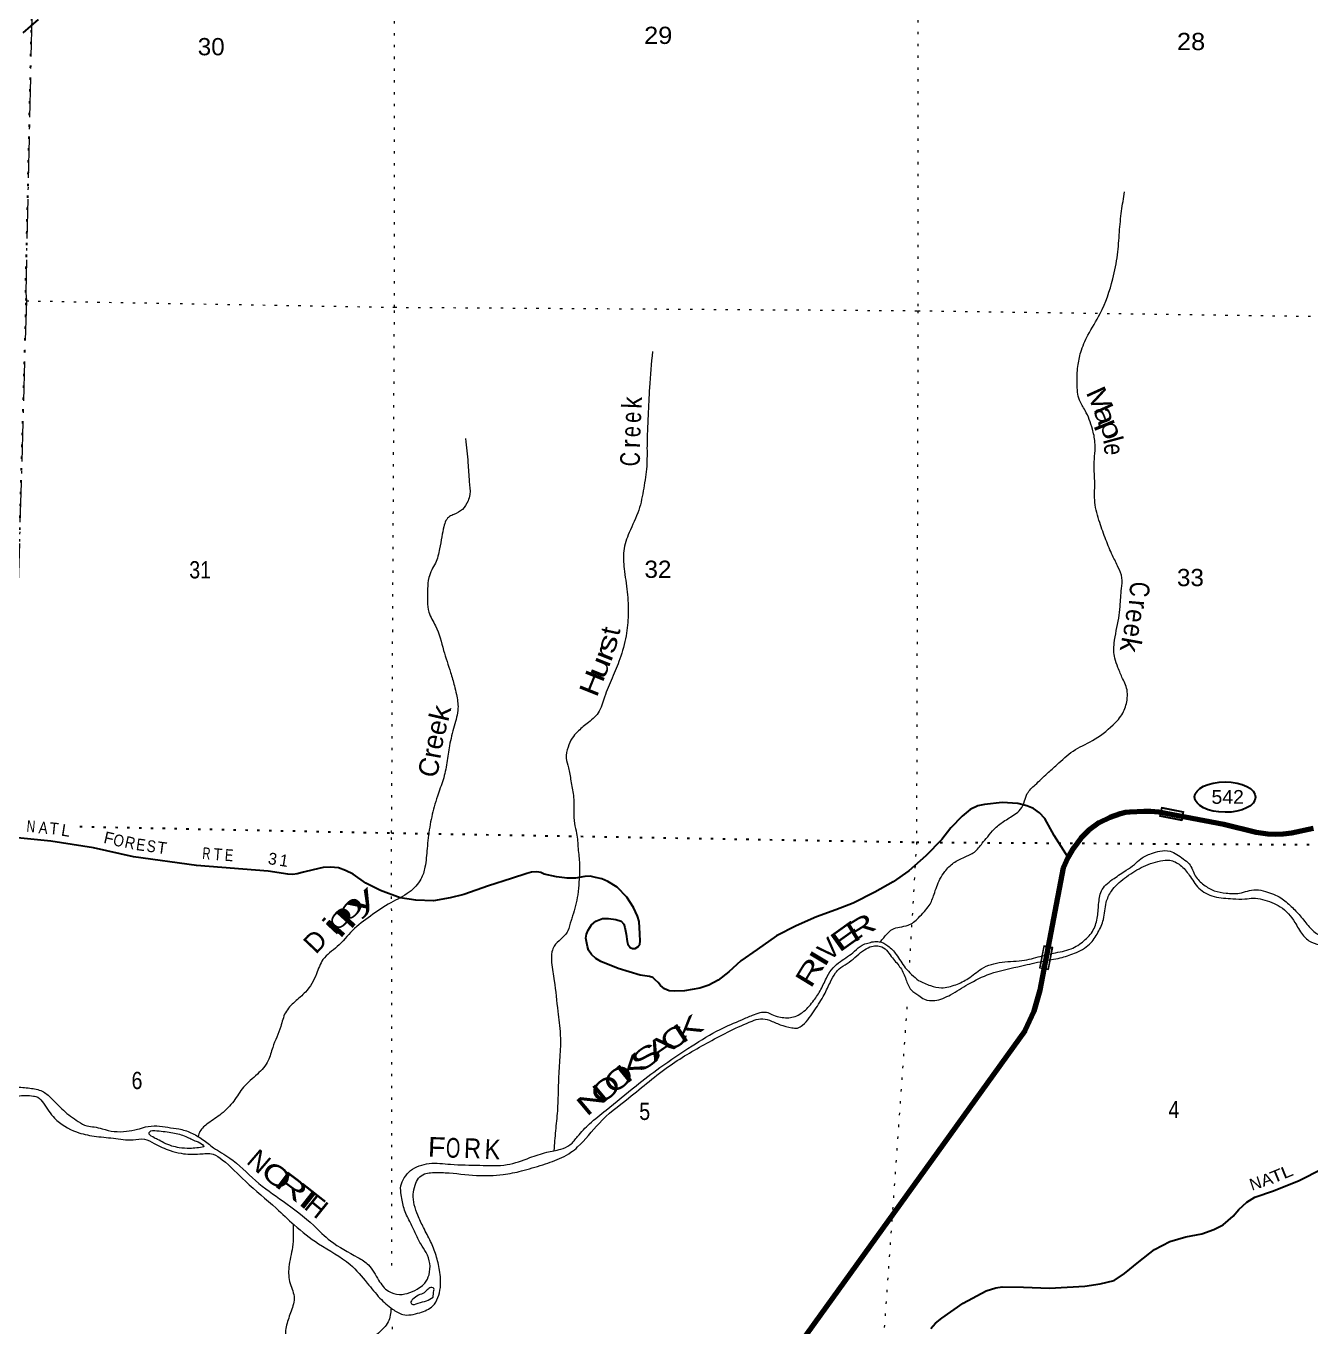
# Model space of a CAD drawing. Header units: feet. Extents: x -244583 to 4, y 367440 to 553773.
# Drawn here: x -231550 to -218510, y 512842 to 526048 of the extents above; entities that cross this region are included whole.
import ezdxf
from ezdxf.enums import TextEntityAlignment as Align

# ---------------------------------------------------------------- set-up
doc = ezdxf.new("R2010")
doc.units = ezdxf.units.FT
doc.header["$LTSCALE"] = 80
doc.linetypes.add('DOT_DASHED', pattern=[7.7, 5, -1.2, 0.3, -1.2])
doc.linetypes.add('DOTTED', pattern=[1.5, 0.3, -1.2])
for name, color, linetype, lineweight in [('17', 7, 'Continuous', 25), ('23', 7, 'Continuous', 70), ('29', 7, 'Continuous', 25), ('39', 7, 'Continuous', 13), ('44', 7, 'DOT_DASHED', 13), ('59', 7, 'Continuous', 13), ('6', 7, 'DOTTED', 25), ('7', 7, 'DOTTED', 13)]:
    doc.layers.add(name, color=color, linetype=linetype, lineweight=lineweight)
doc.layers.add('30', color=7, linetype='Continuous')
doc.layers.add('41', color=7, linetype='Continuous')

msp = doc.modelspace()

# ---------------------------------------------------------------- linework, layer by layer
at = {"layer": '17'}
msp.add_ellipse((-219381.51, 518221.16), major_axis=(309.24, -1), ratio=0.500121, dxfattribs=at)
at = {"layer": '23'}
msp.add_lwpolyline([(-223807.97, 512520.73), (-221409.8, 515853.3), (-221319.94, 516047.16), (-221259.88, 516261.7), (-221020, 517502.72), (-220973.92, 517608.28), (-220917.75, 517706.44), (-220841.04, 517806.11), (-220763.51, 517887.07), (-220659.53, 517961.78), (-220547.9, 518016.23), (-220442.38, 518055.83), (-220392.77, 518067.64), (-220348.29, 518073.14), (-220202.54, 518078.53), (-220139.2, 518079.03), (-220055.11, 518071.96), (-219393.05, 517945.34), (-219067.51, 517865.01), (-218949.26, 517847.17), (-218872.34, 517843.96), (-218792.21, 517847.17), (-218705.68, 517860), (-218486.14, 517905.06)], dxfattribs=at)
at = {"layer": '29'}
for points in [[(-231577.3, 525978.83), (-231424.81, 526115.18)], [(-220973.79, 517608.57), (-221116.95, 517829.86), (-221212.19, 518003.97), (-221263.48, 518061.75), (-221325.17, 518105.6), (-221393.27, 518133.39), (-221483.68, 518157.61), (-221645.17, 518165.16), (-221823.39, 518146.76), (-221892.42, 518132.07), (-221970, 518095.29), (-222050.26, 518028.22), (-222165.24, 517907.82), (-222255.48, 517789.78), (-222418.68, 517625.32), (-222591.76, 517471.2), (-222749.74, 517361.28), (-222935.9, 517256.02), (-223154.52, 517145.39), (-223331.77, 517078.4), (-223529.35, 517005.77), (-223733.43, 516913.04), (-223935.63, 516814.2), (-224130.62, 516674.72), (-224294.78, 516558.86), (-224418.43, 516448.2), (-224527.36, 516363.52), (-224619.61, 516312.25), (-224710.98, 516282.5), (-224868.14, 516253.43), (-224972.36, 516249.71), (-225022.55, 516253.43), (-225071.07, 516274.02), (-225112.51, 516309.42), (-225136.14, 516338.27), (-225165.82, 516367.25), (-225190.19, 516388.71), (-225221.72, 516398.82), (-225318.36, 516415.09), (-225541.23, 516480.64), (-225717.48, 516553.28), (-225768.12, 516584.3), (-225810.96, 516622.1), (-225840.18, 516668.12), (-225851.62, 516703.95), (-225867.96, 516789.31), (-225863.71, 516829.88), (-225846.01, 516869.8), (-225810.49, 516923.68), (-225768.12, 516962.23), (-225699.97, 516988.07), (-225637.32, 516988.74), (-225564.78, 516979.07), (-225509.3, 516960.76), (-225484.3, 516931.35), (-225473.58, 516898.15), (-225460.77, 516829.88), (-225450.4, 516755.97), (-225443.13, 516726.94), (-225419.4, 516694.57), (-225396.07, 516684.3), (-225367.06, 516685.34), (-225340.45, 516700.96), (-225322.54, 516729.88), (-225318.98, 516759.19), (-225321.4, 516834.13), (-225328.78, 516959.78), (-225343.79, 517012.73), (-225386.34, 517100.69), (-225452.78, 517205.36), (-225549.6, 517306.63), (-225645.32, 517365.38)], [(-225645.32, 517365.38), (-225707.82, 517390.16), (-225769.71, 517406.54), (-225824, 517418.11), (-225878.64, 517414.97), (-225974.01, 517396.8), (-226058.89, 517396.62), (-226167.69, 517411.12), (-226290.32, 517440.09), (-226325.45, 517454.88), (-226366.64, 517461.99), (-226421.04, 517460.76), (-226468.06, 517443.95), (-226622.7, 517394.68), (-226856.73, 517318.79), (-227107.18, 517231.12), (-227245.31, 517197.68), (-227415.72, 517166.97), (-227595.39, 517174.91), (-227752.49, 517198.56), (-227952.97, 517271.72), (-228102.88, 517347.84), (-228230.25, 517437.64), (-228306.3, 517476.95), (-228380.42, 517501.62), (-228459.01, 517511.42), (-228535.9, 517507.01), (-228637.46, 517482.9), (-228734.97, 517458.7), (-228798.93, 517443.12), (-228842.55, 517436.75), (-228894.52, 517438.71), (-229092.38, 517470.5), (-229818.62, 517526.73), (-230459.28, 517615.52), (-230863.45, 517707.27), (-231296.43, 517775.36), (-231671.53, 517809.8)], [(-222367.1, 512827.22), (-222319.64, 512879.96), (-222257.72, 512932.12), (-222038.19, 513085.24), (-221807.15, 513209.77), (-221707.48, 513239.99), (-221642.63, 513248.7), (-221428.49, 513246.08), (-221163.99, 513236.3), (-220803.86, 513256.82), (-220650.56, 513281.45), (-220507.57, 513315.17), (-220401.01, 513383.7), (-220256.95, 513504.04), (-220098.62, 513630.15), (-219941.76, 513710.85), (-219778.59, 513758.82), (-219617.66, 513788.73), (-219495.51, 513830.61), (-219402.17, 513878.17), (-219301.23, 513967.06), (-219241.16, 514034.57), (-219160.73, 514109.74), (-219080.81, 514160.64), (-218891.53, 514223.32), (-218628.53, 514330.97), (-218397.66, 514447.4)]]:
    msp.add_lwpolyline(points, dxfattribs=at)
at = {"layer": '39'}
for points in [[(-234168.11, 524720.4), (-234121.24, 524787.64), (-234078.85, 524842.88), (-233951.01, 524911.36), (-233776.75, 524976.2), (-233649.97, 525014.33), (-233526.03, 525086.99), (-233462.08, 525179.97), (-233381.8, 525335.17), (-233315.47, 525438.19), (-233241.7, 525522.73), (-233114.75, 525623.65), (-232972.84, 525689.61), (-232861.58, 525746.51), (-232816.88, 525809.77), (-232797.68, 525896.2), (-232793.16, 526025.68), (-232780.7, 526150.83), (-232770.56, 526209.21), (-232728.56, 526311.06), (-232662.34, 526353.32), (-232555.27, 526406.31), (-232389.24, 526467.39), (-232315.43, 526495.2), (-232243.89, 526573.74), (-232175.83, 526668.6), (-232107.84, 526761.44), (-232051.02, 526824.28), (-231971.68, 526894.44), (-231857.13, 526987.69), (-231744.33, 527089.09), (-231675.49, 527206.21), (-231619.32, 527366.3), (-231545.17, 527519.69), (-231498.73, 527574.79), (-231469.66, 527596.06), (-231318.91, 527625.25), (-231066.83, 527659.03), (-230846.44, 527712.14), (-230741.58, 527817.88), (-230702.87, 527883.37), (-230646.12, 527944.19), (-230528.52, 528008.97), (-230415.72, 528110.38), (-230358.4, 528187.39), (-230312.52, 528226.3), (-230230.84, 528247.77), (-230109.44, 528247.6), (-230048.03, 528267.75), (-229975.25, 528323.96), (-229943.29, 528428.18), (-229925.96, 528518.72), (-229890.24, 528614.71), (-229785.19, 528667.77), (-229716.56, 528778.82), (-229701.87, 528909.97), (-229708.23, 529017.54), (-229708.46, 529126.93), (-229674.4, 529233.09), (-229625.8, 529292.17), (-229560.68, 529360.8), (-229440.71, 529435.63), (-229317.59, 529542.76), (-229241.16, 529645.43), (-229223.34, 529750.13), (-229213.14, 529810.55), (-229138.94, 529907.22), (-229045.17, 529984.98), (-228991.97, 530060.1), (-228970.78, 530203.18), (-228959.85, 530342.56), (-228946.56, 530433.25), (-228918.64, 530537.6), (-228876.43, 530645.51), (-228791.16, 530885.61), (-228762.81, 531002.11), (-228742.5, 531062.17), (-228700.88, 531095.16), (-228614.02, 531148.85), (-228557.83, 531193.49), (-228532.99, 531267.57), (-228524.29, 531400.95), (-228501.22, 531539.91), (-228491.59, 531584.14), (-228486.99, 531715.64), (-228488.79, 531895.97), (-228483.31, 531995.03), (-228479.24, 532053.63), (-228458.79, 532117.73), (-228419.31, 532205.49), (-228206.62, 532501.92)], [(-222881.94, 516751.2), (-222808.82, 516835.38), (-222758.76, 516878.2), (-222685.09, 516901.97), (-222597.41, 516921.21), (-222493.68, 516994.57), (-222432.67, 517061.32), (-222384, 517122.42), (-222335.59, 517234.17), (-222275.58, 517388.05), (-222226.35, 517465.33), (-222136.27, 517553.35), (-222026.97, 517612.34), (-221926.03, 517663.53), (-221846.06, 517751.9), (-221791.11, 517818.85), (-221725.71, 517895.58), (-221629.92, 517973.27), (-221516.08, 518046.28), (-221457.66, 518096.92), (-221416.22, 518182.58), (-221389.36, 518256.59), (-221309.38, 518344.96), (-221185.91, 518462.2), (-221087.75, 518549.94), (-220925.1, 518688.1), (-220727.13, 518794.65), (-220519.24, 518953.52), (-220419.95, 519073.62), (-220376.89, 519205.81), (-220373.92, 519290.78), (-220421.81, 519426.13), (-220468.59, 519535.11), (-220501.64, 519631.45), (-220506.45, 519783.54), (-220461.18, 520037.18), (-220446.9, 520156.19), (-220432.46, 520337.98), (-220428.65, 520447.23), (-220465.47, 520551.81), (-220523.95, 520673.35), (-220591.26, 520831.65), (-220653.9, 521008.02), (-220703.43, 521212.29), (-220704.73, 521406.79), (-220710.29, 521595.35), (-220702.3, 521823.96), (-220728.03, 521956.51), (-220802.37, 522145.44), (-220859.39, 522250.73), (-220883.92, 522417.67), (-220875.75, 522593.61), (-220846.48, 522736.4), (-220773.65, 522910.09), (-220650.68, 523128.63), (-220521.04, 523480.61), (-220474.02, 523726.09), (-220453.84, 523956.3), (-220432.21, 524170.25), (-220401.11, 524365.65)], [(-225192.44, 522745.61), (-225223.48, 522378.04), (-225237.41, 522094.95), (-225248.15, 521787.45), (-225251.38, 521578.93), (-225281.38, 521357.17), (-225331.66, 521134.08), (-225428.63, 520906.54), (-225483.7, 520720.08), (-225479.89, 520539.68), (-225449.68, 520303.67), (-225439.54, 520072.41), (-225461.18, 519858.45), (-225524.01, 519623.65), (-225601.59, 519429.87), (-225679.18, 519236.09), (-225743.43, 519076.28), (-225856.52, 518966.78), (-225954.54, 518883.09), (-226007.33, 518820.11), (-226048.97, 518728.38), (-226067.08, 518615.58), (-226044.12, 518519.58), (-226020.49, 518385.08), (-225995.26, 518238.37), (-225990.81, 518076.17), (-225984.94, 517954.43), (-225962.2, 517852.37), (-225947.29, 517699.94), (-225932.66, 517539.41), (-225938.87, 517361.38), (-225951.55, 517230.16), (-226003.57, 517015.24), (-226019.41, 516967.18), (-226051.38, 516862.96), (-226121.03, 516780.31), (-226190.34, 516707.77), (-226212.53, 516651.83), (-226216.41, 516540.56), (-226190.43, 516357.36), (-226152.74, 516046.15), (-226128.45, 515814.4), (-226145.94, 515371.42), (-226157.67, 515035.59), (-226176.86, 514833.7), (-226192.47, 514632.72)], [(-227090.97, 521859.58), (-227065.16, 521613.59), (-227051.52, 521424.74), (-227046.01, 521292.89), (-227064.51, 521226.69), (-227122.11, 521141.6), (-227206.87, 521089.85), (-227252.11, 521069.15), (-227287.95, 521027.85), (-227310.35, 520965.84), (-227330.12, 520863.23), (-227352.55, 520742.48), (-227396.17, 520594.1), (-227432.93, 520526.51), (-227461.96, 520448.53), (-227474, 520335.51), (-227476.5, 520205.97), (-227462.05, 520098.11), (-227394.03, 519960.04), (-227311.7, 519710.07), (-227240.65, 519484.79), (-227202.81, 519351.82), (-227181.66, 519261.96), (-227166.33, 519121.67), (-227204.95, 518942.74), (-227252.43, 518741.84), (-227278.64, 518570.58), (-227317.12, 518395.69), (-227375.46, 518231.63), (-227407.57, 518123.37), (-227453.24, 517916.33), (-227478.99, 517700.49), (-227501.86, 517508.86), (-227542.48, 517388.74), (-227660.38, 517257.13), (-227848.32, 517148.2), (-228055.36, 517013.61), (-228236.48, 516867.99), (-228391.96, 516703.25), (-228536.14, 516572.55), (-228601.92, 516426.97), (-228713.58, 516242.47), (-228822.27, 516142.95), (-228917.17, 516032.82), (-228964.56, 515892.68), (-229046.89, 515678.81), (-229091.97, 515546.69), (-229202, 515408.73), (-229342.21, 515275.86), (-229442.21, 515135.52), (-229568.13, 515006.22), (-229703.02, 514909.63), (-229784.81, 514827.4), (-229804.02, 514775.78)], [(-222491.61, 516358.49), (-222371.98, 516307.74), (-222259.44, 516285.6), (-222114.68, 516317.03), (-221989.07, 516379.51), (-221854.11, 516478.12), (-221645.36, 516545.82), (-221416, 516566.21), (-221234.37, 516610.53), (-221124.18, 516637.09), (-220944.57, 516681.48), (-220814.28, 516762.03), (-220719.38, 516872.16), (-220676.18, 517008.4), (-220663.16, 517149.73), (-220628.11, 517284.22), (-220508.89, 517395.53), (-220384.59, 517478.31), (-220301.57, 517538.22), (-220236.87, 517594.71), (-220129.8, 517647.71), (-220043.93, 517673.08), (-219940.79, 517671.52), (-219805.91, 517593.92), (-219746.98, 517543.26), (-219684.45, 517421.58), (-219596.62, 517329.41), (-219491.41, 517271.06), (-219370.86, 517246.62), (-219235.32, 517245.96), (-219155.65, 517267.5), (-219068.19, 517280.66), (-218971.68, 517263.13), (-218816.16, 517196.96), (-218709.93, 517110.23), (-218620.14, 517015.96), (-218526.95, 516903.34), (-218424.61, 516820.79), (-218332.07, 516805.42), (-218286.84, 516826.13), (-218211.58, 516953.15), (-218127.61, 517098.1), (-218054.05, 517176.56), (-217980.49, 517255.03), (-217859.84, 517291.34), (-217741.33, 517382.43), (-217644.97, 517476.3), (-217555.67, 517542.07), (-217463.53, 517573.3), (-217338.3, 517566.92), (-217222.64, 517518.34), (-217073.71, 517379.49), (-216934.63, 517190.33), (-216759.24, 516997.89), (-216605.42, 516883.17), (-216458.41, 516805.14), (-216351.94, 516783.21), (-216167.31, 516681.6), (-216090.49, 516563.48), (-216080.26, 516392.98), (-216077.25, 516131.58), (-216066.02, 515989.4), (-216030.17, 515915.24), (-215964.68, 515878.53), (-215836.04, 515853.81), (-215629.83, 515848.67), (-215521.73, 515873.27), (-215459.06, 515929.83), (-215429.75, 516015.91), (-215419.45, 516137.08), (-215416.99, 516323.35), (-215399, 516490.84), (-215340.81, 516650.86), (-215245.2, 516781.22), (-215123.5, 516847.89), (-214857.78, 516982.47), (-214588.79, 517094.65), (-214373.7, 517170.22), (-214292.44, 517179.55), (-214152.57, 517186.85), (-213877.73, 517292.75), (-213758.94, 517391.93), (-213557.35, 517486.2), (-213461.45, 517509.2), (-213368.13, 517516.09), (-213191.74, 517526.16), (-213029.9, 517583.33), (-212935.03, 517634.72), (-212835.58, 517643.42), (-212650.71, 517606.61), (-212575.4, 517590.67)], [(-221055.07, 516588.1), (-220909.75, 516635.71), (-220756.73, 516729.65), (-220671.73, 516846.2), (-220616.47, 516979.99), (-220588.24, 517151.18), (-220535.64, 517266.83), (-220401.57, 517397.88), (-220231.89, 517505.42), (-220037.29, 517573.6), (-219943.97, 517580.48), (-219836.46, 517530.16), (-219744.87, 517429.76), (-219648.34, 517296.77), (-219493.46, 517212.39), (-219304.06, 517189.61), (-219180.71, 517187.35), (-219095.41, 517196.54), (-219000.84, 517181.1), (-218821.29, 517108.02), (-218673.07, 516948.93), (-218596.47, 516824.74), (-218506.04, 516748.68), (-218389.61, 516722.35), (-218285.97, 516734.95), (-218176.22, 516864.82), (-218088.96, 517046.12), (-217988.42, 517143.9), (-217913.33, 517208.13), (-217738.09, 517301.29), (-217641.1, 517413.38), (-217539.67, 517478.72), (-217438.74, 517529.9), (-217316.38, 517499.32), (-217172.1, 517401.13), (-217028.48, 517226), (-216874.97, 517044.45), (-216756.35, 516906.64), (-216624.06, 516812.92), (-216403.05, 516710.05), (-216222.75, 516600.48), (-216187.17, 516518.22), (-216173.01, 516402.28), (-216197.05, 516119.54), (-216189.51, 515987.62), (-216134.37, 515886.45), (-216011.04, 515825.45), (-215767.5, 515788.63), (-215524.91, 515782.23), (-215442.59, 515821.91), (-215349.86, 515928.06), (-215327.12, 516115.65), (-215330.87, 516298.07), (-215320.89, 516467.87), (-215284.74, 516575.99), (-215211.86, 516692.97), (-215049.78, 516814.94), (-214807.28, 516921.97), (-214564.29, 517043.16), (-214388.3, 517099.84), (-214252.54, 517105.25), (-214046.94, 517140.64), (-213887.05, 517199.9), (-213723.65, 517301.58), (-213585.63, 517371.73), (-213433.28, 517388.72), (-213267.28, 517391.05), (-213072.14, 517416.68), (-212932.78, 517525.27), (-212872.26, 517577.85), (-212738.74, 517577.26), (-212629.28, 517524.85), (-212576.46, 517473.55)], [(-232768.88, 515014.12), (-232665.81, 515010.54), (-232541.83, 515026.48), (-232423.76, 515046.69), (-232312.61, 515042.83), (-232201.46, 515038.97), (-232097.4, 515063.71), (-231992.14, 515122.84), (-231904.93, 515186.65), (-231779.39, 515247.11), (-231654.98, 515275.19), (-231511.64, 515266.16), (-231385.24, 515235.44), (-231294.6, 515165.45), (-231169.43, 515041.59), (-231019.65, 514927.01), (-230932.14, 514883.46), (-230857.65, 514872.77), (-230777.38, 514853.78), (-230654.87, 514827.24), (-230531.38, 514829.03), (-230419.38, 514849.44), (-230337.63, 514872.93), (-230221.94, 514883.09), (-230111.14, 514869.12), (-229998.39, 514853.05), (-229876.31, 514814.37), (-229757.32, 514745.42), (-229646.9, 514662.59), (-229482.62, 514557.63), (-229219.51, 514327.71), (-228941.48, 514119.55), (-228630.43, 513871.75), (-228459.84, 513715.94), (-228182.41, 513548.31), (-228075.75, 513473.71), (-227971.92, 513318.19), (-227870.64, 513205.29), (-227760.48, 513173.11), (-227654.61, 513191.71), (-227555.7, 513242.96), (-227503.55, 513287.74), (-227460.09, 513373.33), (-227452.1, 513486.48), (-227488.7, 513597.13), (-227544.27, 513686.16), (-227601.02, 513799.53), (-227655.74, 513912.83), (-227713.8, 514046.51), (-227741.4, 514183.18), (-227746.31, 514274.5), (-227711.08, 514356.32), (-227647.76, 514431.09), (-227559.17, 514476.62), (-227459.15, 514501.51), (-227240.89, 514493.92), (-226943.81, 514483.6), (-226668.39, 514490.24), (-226437.27, 514561.2), (-226265.39, 514616), (-226122.65, 514647.5), (-226030.09, 514690.87), (-225952.2, 514777.28), (-225830.4, 514904.71), (-225663.71, 515042.73), (-225359.61, 515291.43), (-225116.45, 515475.41), (-224791.1, 515695.01), (-224506, 515863.35), (-224286.08, 515961.04), (-224177.21, 516007.9), (-224101.44, 516033.62), (-224036.56, 516037.44), (-223982.7, 516015.32), (-223908.7, 515990.47), (-223777.34, 515985.9), (-223655.84, 516046.5), (-223554.81, 516158.44), (-223484.23, 516267.39), (-223418.87, 516400.83), (-223359.18, 516487.88), (-223286.12, 516552.18), (-223140.83, 516656.51), (-223065.82, 516718.72), (-223006.44, 516738.94), (-222951.3, 516753.23), (-222890.61, 516753.15), (-222803.03, 516711.62), (-222719.09, 516623.63), (-222626.68, 516488.76), (-222491.61, 516358.49)], [(-233184.46, 515107.55), (-233075.03, 514996.4), (-232987.87, 514942.73), (-232866.9, 514930.43), (-232655.45, 514959.54), (-232385.04, 514996.73), (-232162.31, 515001.15), (-231971.21, 515026.91), (-231812.98, 515096.36), (-231635.86, 515185.41), (-231556.69, 515192.78), (-231473.97, 515185.86), (-231429.87, 515174.2), (-231373.31, 515113.49), (-231259.23, 514961.67), (-231037.47, 514822.3), (-230858.88, 514779.64), (-230663.34, 514758.67), (-230463.55, 514743.62), (-230348, 514749.74), (-230248.36, 514705.77), (-230087, 514633.32), (-229976.69, 514605.18), (-229786.72, 514598.58), (-229651.25, 514595.9), (-229558.1, 514540), (-229322.93, 514321.17), (-229010.78, 514047.01), (-228828.48, 513878.64), (-228580.2, 513687.71), (-228261.82, 513476.13), (-228086.29, 513287.73), (-227958.06, 513135.41), (-227830.45, 513023.63), (-227727.12, 512969.4), (-227554.49, 512987.71), (-227422.61, 513056.04), (-227345.31, 513241.73), (-227353.31, 513418.23), (-227388.5, 513569.34), (-227444.26, 513711.04), (-227516.25, 513851.27), (-227572.57, 513976.79), (-227609.39, 514081.37), (-227619.79, 514189.08), (-227602.4, 514281.65), (-227565.5, 514353.29), (-227507.36, 514395.83), (-227444.21, 514407.81), (-227296.47, 514408.76), (-226977.72, 514381.48), (-226706.28, 514390.28), (-226520.89, 514426.37), (-226304.2, 514489.74), (-226113.5, 514562.11), (-226020.57, 514615.59), (-225951.91, 514669.92), (-225735.13, 514909.5), (-225434.79, 515166.44), (-225012.46, 515498.13), (-224615.61, 515737.53), (-224181.35, 515947.27), (-224095.55, 515970.63), (-224005.03, 515955.33), (-223897.31, 515911.07), (-223778.99, 515880.63), (-223722.47, 515876.64), (-223670.89, 515905.23), (-223543.98, 516062.87), (-223449.62, 516215.55), (-223386.35, 516347.04), (-223334.67, 516436.39), (-223298.83, 516477.68), (-223218.04, 516531.59), (-223059.86, 516657.75), (-222985.55, 516699.73), (-222922.4, 516711.72), (-222864.15, 516699.56), (-222756.74, 516588.48), (-222675.32, 516486.4), (-222620.67, 516371.07), (-222567.75, 516263.91), (-222490.84, 516206.55), (-222433.44, 516170.12), (-222328.7, 516156.35), (-222166.79, 516215.54), (-221989.1, 516320.77), (-221766.88, 516426.48), (-221444.32, 516508.45), (-221232.23, 516555.77), (-221055.07, 516588.1)], [(-229744.35, 514669.94), (-229889.98, 514654.83), (-229994.93, 514662.53), (-230071.23, 514679.36), (-230151.01, 514712.51), (-230214.62, 514745.1), (-230264.29, 514771.14), (-230301.35, 514810.91), (-230296.95, 514820.88), (-230221.61, 514834.47), (-230060.43, 514814.69), (-229928.25, 514775.66), (-229822.69, 514727.44), (-229757.2, 514690.73), (-229744.35, 514669.89)], [(-228838.3, 513887.22), (-228846.5, 513652.4), (-228881.86, 513451.08), (-228869.53, 513282.53), (-228828.2, 513133.24), (-228840.92, 513058.73), (-228890.47, 512914.62), (-228917.71, 512771.75), (-228903.27, 512663.9), (-228856.77, 512546.83), (-228833.35, 512406.25), (-228853.5, 512234.78), (-228887.3, 512077.97), (-228912.6, 511933.01), (-228926.59, 511822.09), (-228944.34, 511719.41), (-229017.03, 511549.76), (-229188.09, 511170.86), (-229255.26, 511043.56), (-229365.41, 510960.29), (-229415.67, 510911.4), (-229500.96, 510786.75), (-229547.5, 510670.89), (-229568.4, 510535.91), (-229594.54, 510366.67), (-229661.74, 510180.63), (-229761.98, 509975.49), (-229853.89, 509834.87), (-229922.97, 509652.95), (-229945.45, 509414.72), (-229926.54, 509318.86), (-229861.29, 509217.34), (-229836.39, 509119.25), (-229856.01, 509020.68), (-229893.01, 508888.29), (-229972.36, 508643.93), (-230057.04, 508478.75), (-230100.36, 508397.21), (-230261.05, 508256.96), (-230451.76, 508184.59), (-230761.77, 508114.34), (-230983.17, 507974.17), (-231122.91, 507796.73), (-231205.03, 507588.92), (-231212.27, 507439.29), (-231171.91, 507320.41), (-231154.91, 507169.93), (-231164.34, 506957.58), (-231167.13, 506819.94), (-231156.81, 506743.54)], [(-222138.12, 508200.31), (-222000.96, 508215.06), (-221876.2, 508253.26), (-221752.14, 508271.23), (-221647.05, 508267.58), (-221517.6, 508208.4), (-221437.61, 508181.31), (-221360.67, 508182.69), (-221317.42, 508262.21), (-221223.91, 508390.62), (-221154.32, 508471.25), (-221033.72, 508564.28), (-220876.45, 508664.14), (-220716.81, 508774.05), (-220581.03, 508838.2), (-220360.48, 508954.1), (-220182.65, 509063.37), (-220053.61, 509166.24), (-219942, 509233.26), (-219814.84, 509340.24), (-219692.14, 509435.23), (-219540.63, 509602.13), (-219464.28, 509702.78), (-219400.47, 509791.71), (-219341.24, 509923.34), (-219308.66, 510161.22), (-219297.61, 510245.91), (-219252.2, 510329.4), (-219207.07, 510404.8), (-219185.64, 510497.23), (-219182.05, 510715.86), (-219135.98, 510876.3), (-219066.65, 511007.58), (-218986.25, 511108.09), (-218850.84, 511277.58), (-218735.66, 511389.03), (-218641.47, 511478.93), (-218529.65, 511552.02), (-218410.43, 511663.33), (-218242.07, 511791.16), (-218136.39, 511862.44), (-217975.93, 511937.88), (-217832.41, 511991.64), (-217695.31, 512035.49), (-217615.3, 512067.14), (-217464.62, 512094.31), (-217318.47, 512107.46), (-217163.64, 512079.8), (-216996.18, 512065.88), (-216842.45, 512064.59), (-216751.01, 512075.6), (-216611.99, 512058.61), (-216408.9, 512079.91), (-216259.61, 512125.37), (-216105.49, 512192.93), (-216003.43, 512276.48), (-215904.98, 512372.31), (-215792.79, 512514.25), (-215754.86, 512557.49), (-215660.2, 512602.82), (-215571.08, 512721.25), (-215462.15, 512885.59), (-215371.79, 512981.7), (-215269.16, 513081.43), (-215078.36, 513214.56), (-214900.74, 513317.77), (-214755.06, 513375.5), (-214571.55, 513415.71), (-214315.92, 513435.19), (-214187.43, 513406.42), (-214055.88, 513349.18), (-213941.89, 513310.79), (-213798.53, 513186.3), (-213669.13, 513009.64), (-213536.18, 512818.67), (-213441.46, 512691.82), (-213409.22, 512629.94), (-213340.03, 512467.52), (-213258.54, 512367.46), (-213151.13, 512256.38), (-213044.14, 512133.16), (-212960.85, 512026.96), (-212943.39, 511947.36), (-212975.05, 511909.97), (-213023.32, 511802.27), (-213023.99, 511725.33), (-212962.21, 511640.13), (-212829.29, 511390.43), (-212735.15, 511073.2), (-212663.63, 510803.35), (-212670.8, 510540.28)], [(-227417.41, 513143.48), (-227485.52, 513108.87), (-227571.38, 513083.49), (-227638.36, 513077.72), (-227644, 513090.07), (-227626.7, 513121.87), (-227566.54, 513164.35), (-227510.98, 513190.77), (-227469.22, 513227.81), (-227432.21, 513244.75), (-227410.4, 513231.84), (-227411.11, 513211.61), (-227417.41, 513143.48)], [(-227844.96, 513034.79), (-227875.46, 512893.53), (-227974.54, 512779.49), (-228097.09, 512688.55), (-228225.29, 512609.96), (-228310.93, 512475.2), (-228368.94, 512262.51), (-228392.43, 512111.41), (-228388.4, 511937.08), (-228342.6, 511799.78), (-228290.75, 511662.27), (-228219.53, 511499.78), (-228143.78, 511351.31), (-228047, 511167.67), (-227952.49, 511034.76), (-227838.74, 510931.55), (-227661.66, 510787.67), (-227498.34, 510713.12), (-227400.89, 510606.44), (-227323.91, 510551.1), (-227179.6, 510511.65), (-227087.42, 510486.17), (-227007.45, 510400.34), (-226944.9, 510337.41), (-226783.96, 510252.82), (-226592.63, 510169.2), (-226498.5, 510141.62), (-226388.83, 510095.28), (-226338.05, 510042.88), (-226290.16, 509907.53), (-226259.75, 509677.59), (-226175.06, 509553.11), (-226101.3, 509463.45), (-226028.68, 509341.43), (-225921.66, 509276.94), (-225833.59, 509249.58), (-225712.05, 509253.46), (-225541.86, 509259.7), (-225413.02, 509241.04), (-225304.41, 509164.35), (-225158.64, 509108.65), (-225062.11, 509149.85), (-224983.61, 509195.74), (-224846.52, 509239.59), (-224710.62, 509249.05), (-224572.53, 509321.22), (-224409.06, 509424.92), (-224347.49, 509507.85), (-224260.49, 509565.59), (-224146.47, 509585.94), (-224010.29, 509603.49), (-223823.44, 509623.33), (-223704.13, 509621.21), (-223609.64, 509603.74), (-223538.3, 509560.76), (-223436.53, 509462.02), (-223231.96, 509236.16), (-223110.47, 509122.56), (-222903.83, 509014.1), (-222734.52, 508937.33), (-222609.81, 508858.05), (-222517.58, 508775.85), (-222426.13, 508671.4), (-222333.43, 508544.62), (-222259.06, 508414.43), (-222171.47, 508257.45), (-222116.11, 508162.35), (-222043.51, 507981.58), (-221997.11, 507803.75), (-221940.25, 507635.68), (-221886.94, 507481.91), (-221804.74, 507402.09), (-221729.15, 507365.03), (-221618.09, 507300.41), (-221546.99, 507192.61), (-221510.74, 507071.84), (-221546.94, 506846.24), (-221542.88, 506730.65), (-221530.19, 506644.75)]]:
    msp.add_spline(points, degree=3, dxfattribs=at)
at = {"layer": '44'}
msp.add_lwpolyline([(-230080.4, 552823.45), (-230160.62, 550195.87), (-231074.93, 550203.33), (-231157.95, 544927.71), (-231138.94, 544602.97), (-231217.27, 539519.62), (-231209.88, 539209.46), (-231339.98, 534150.18), (-231340.77, 533953.73), (-231442.87, 528711.19), (-231436.58, 528601.59), (-231553.38, 523343.35), (-231546.25, 523258.03), (-231699.67, 517936.25), (-233092.39, 517976.54), (-233158.43, 512491.7), (-233287.98, 507100.23), (-233284.04, 506765.86)], dxfattribs=at)
at = {"layer": '59'}
for points in [[(-220025.29, 518117.54), (-219802.31, 518073.67), (-219820.74, 517980.01), (-220043.71, 518023.89)], [(-220034.32, 518030.19), (-220018.98, 518108.15), (-219811.69, 518067.36), (-219827.04, 517989.39)], [(-221128.94, 516693.22), (-221222.66, 516711.36), (-221265.85, 516488.26), (-221172.16, 516470.12)], [(-221256.48, 516496.74), (-221216.33, 516704.13), (-221138.32, 516689.03), (-221178.5, 516481.64)]]:
    msp.add_lwpolyline(points, close=True, dxfattribs=at)
at = {"layer": '6'}
for points in [[(-231699.67, 517936.25), (-231546.25, 523258.03), (-231553.38, 523343.35), (-231436.58, 528601.59), (-231442.87, 528711.19), (-231340.77, 533953.73), (-231339.98, 534150.18), (-231209.88, 539209.46), (-231218.3, 539631.32), (-231138.94, 544602.97), (-231157.95, 544927.71), (-231074.93, 550203.33)], [(-231003.04, 517921.92), (-227839.76, 517856.84), (-222513.4, 517762.93), (-217195.01, 517730.06), (-212574.21, 517719.14)]]:
    msp.add_lwpolyline(points, dxfattribs=at)
at = {"layer": '7'}
for points in [[(-227837.21, 513467.45), (-227839.76, 517856.84), (-227811.29, 523193.09), (-227811.45, 528520.2), (-227743.23, 533893.56), (-227678.26, 539173.85), (-227667.95, 544569.47), (-227616.99, 550143.95)], [(-222390.45, 539439.3), (-222391.93, 539150.2), (-222404.71, 533857.97), (-222502.47, 528507.92), (-222499.04, 523158.41), (-222513.4, 517762.93), (-222588.63, 516477.31)], [(-231546.25, 523258.03), (-227811.29, 523193.09), (-222499.04, 523158.41), (-217178.09, 523082.92), (-212523.01, 523036.66)], [(-222610.14, 516093.21), (-222874.47, 512347.09), (-222791.52, 510231.31)], [(-227841.83, 511770.23), (-227839.98, 512460.86), (-227831, 512891.99)]]:
    msp.add_lwpolyline(points, dxfattribs=at)

# ---------------------------------------------------------------- texts
at = {"layer": '17', "width": 1.05}
msp.add_text('542', height=140, dxfattribs=at).set_placement((-219355.46, 518152.85), align=Align.CENTER)
at = {"layer": '30'}
for s, rotation, width, p in [('N', 354.754, 0.75, (-231504.83, 517864.78)), ('A', 354.754, 0.85, (-231379.98, 517850.89)), ('T', 354.446, 0.95, (-231271.19, 517842.61)), ('O', 347.21, 0.85, (-230621.74, 517721.89)), ('R', 347.21, 0.9, (-230505.97, 517699.72)), ('E', 352.11, 0.85, (-230392.71, 517677.9)), ('S', 352.11, 0.85, (-230286.01, 517663.11)), ('R', 355.573, 0.7, (-229722.99, 517589.53)), ('T', 355.573, 0.9, (-229608.04, 517580.63)), ('E', 355.573, 0.8, (-229493.58, 517571.77)), ('A', 18.322, 1.1, (-218939.43, 514282.12)), ('T', 22.26, 1.3, (-218835.86, 514321.75)), ('L', 22.26, 1.3, (-218732.23, 514364.16))]:
    msp.add_text(s, height=120, rotation=rotation, dxfattribs=dict(at, width=width)).set_placement(p, align=Align.CENTER)
for s, rotation, p in [('L', 351.063, (-231154.54, 517823.91)), ('F', 347.21, (-230721.32, 517746.78)), ('T', 352.11, (-230178.09, 517647.22)), ('3', 350.872, (-229056.41, 517535.62)), ('1', 350.872, (-228942, 517518.31)), ('N', 18.322, (-219054.35, 514243.15))]:
    msp.add_text(s, height=120, rotation=rotation, dxfattribs=at).set_placement(p, align=Align.CENTER)
at = {"layer": '41'}
for s, rotation, width, p in [('k', 87.817, 0.9, (-225301.72, 522221.23)), ('M', 294.437, 1.2, (-220743.05, 522209.27)), ('a', 289.924, 1.3, (-220690.52, 522064.62)), ('e', 87.897, 0.75, (-225308.24, 522073.37)), ('p', 292.018, 1.35, (-220626.89, 521921.74)), ('e', 88.102, 0.75, (-225314.51, 521928.26)), ('e', 272.97, 0.8, (-220608.37, 521747.03)), ('C', 89.047, 0.75, (-225320.21, 521649.82)), ('C', 265.838, 0.8, (-220348.96, 520336.09)), ('e', 262.701, 0.9, (-220386.37, 520071.29)), ('e', 261.318, 0.9, (-220408.56, 519926.82)), ('s', 72.25, 1.35, (-225559.27, 519752.26)), ('k', 259.673, 1.1, (-220437.5, 519784.45)), ('r', 68.182, 1.4, (-225592.84, 519640.08)), ('u', 68.18, 1.4, (-225647.05, 519504.67)), ('H', 68.179, 1.3, (-225712.98, 519339.99)), ('k', 76.983, 1.15, (-227249.88, 519052.04)), ('r', 79.807, 1.05, (-227338.04, 518646.36)), ('y', 41.651, 2.05, (-228084.36, 517104.6)), ('p', 47.635, 2.05, (-228203.28, 517018.83)), ('i', 47.236, 1.8, (-228381.41, 516843.85)), ('p', 48.078, 2, (-228312.32, 516924.59)), ('R', 31.852, 1.5, (-223024.64, 516815.57)), ('E', 35.577, 1.8, (-223171.44, 516727.12)), ('I', 59.027, 1.75, (-223416.18, 516533.6)), ('R', 58.558, 1.5, (-223512.27, 516392.43)), ('K', 33.265, 1.6, (-224776.1, 515788.56)), ('C', 33.265, 1.4, (-224920.47, 515693.86)), ('S', 36.327, 1.7, (-225200.48, 515500.5)), ('A', 34.772, 1.6, (-225058.08, 515601.16)), ('K', 39.201, 1.75, (-225341.54, 515396.49)), ('O', 39.201, 1.45, (-225475.33, 515287.38)), ('N', 39.98, 1.65, (-225740.84, 515071.16)), ('O', 39.353, 1.45, (-225605.15, 515181.28)), ('F', 358.009, 1.1, (-227384.68, 514568.96)), ('O', 358.01, 0.7, (-227218.51, 514560.75)), ('R', 358.011, 0.9, (-227021.49, 514556.34)), ('K', 357.256, 0.9, (-226820.76, 514546.61)), ('O', 323.225, 1.4, (-229065.17, 514299.11)), ('R', 323.131, 1.65, (-228913.98, 514186.43)), ('T', 321.788, 1.95, (-228746.65, 514057.11))]:
    msp.add_text(s, height=200, rotation=rotation, dxfattribs=dict(at, width=width)).set_placement(p, align=Align.CENTER)
for s, rotation, p in [('l', 285.375, (-220615.17, 521819.48)), ('r', 88.102, (-225317.62, 521804.77)), ('r', 265.144, (-220358.72, 520186.5)), ('t', 77.768, (-225523.81, 519885.85)), ('e', 77.37, (-227285.62, 518908.22)), ('e', 78.281, (-227320.03, 518764.66)), ('C', 76.049, (-227363.7, 518498.52)), ('D', 46.555, (-228542.06, 516689.14)), ('V', 43.922, (-223335.33, 516606.15)), ('N', 319.25, (-229249.88, 514448.2)), ('H', 321.126, (-228664.23, 513988.91))]:
    msp.add_text(s, height=200, rotation=rotation, dxfattribs=at).set_placement(p, align=Align.CENTER)
at = {"layer": '7'}
for s, width, p in [('29', 1.1, (-225277.55, 525865.97)), ('28', 1.1, (-219870.17, 525803.4)), ('30', 1.05, (-229807.13, 525750.99)), ('31', 0.85, (-229893.37, 520441.05)), ('32', 1.05, (-225273.75, 520446.65)), ('33', 1.05, (-219870.25, 520362.39)), ('6', 0.85, (-230479.07, 515257.31)), ('5', 0.85, (-225326.9, 514943.92)), ('4', 0.85, (-219956.45, 514962.46))]:
    msp.add_text(s, height=175, dxfattribs=dict(at, width=width)).set_placement(p)

doc.saveas('drawing.dxf')
